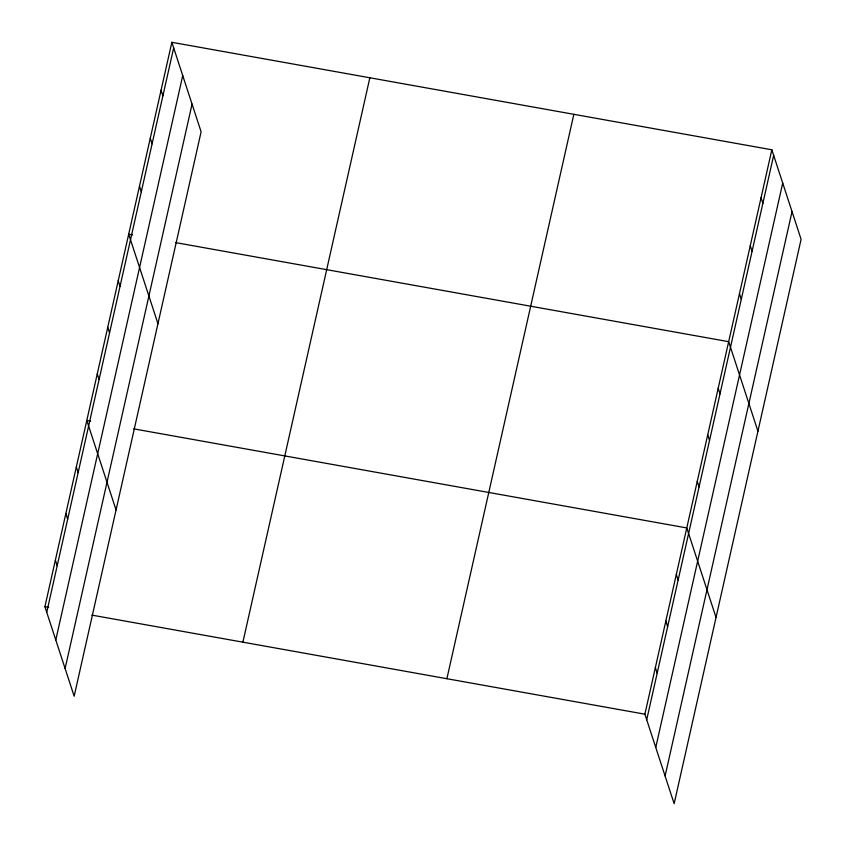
<?xml version="1.0" encoding="UTF-8"?>
<svg xmlns="http://www.w3.org/2000/svg" width="846" height="846" viewBox="0 0 846 846"><rect width="100%" height="100%" fill="white"/><g stroke="black" fill="none" stroke-linecap="round" stroke-linejoin="round"><path stroke-width="1.27" d="M171.854 42.3L201.115 131.817L74.162 696.216L44.901 606.698L171.854 42.3L771.838 149.784L801.099 239.302L674.146 803.7L644.885 714.183L771.838 149.784M46.731 612.271L173.673 47.873M55.783 639.978L182.736 75.569M65.11 668.509L192.063 104.111M242.897 642.167L369.85 77.769M446.889 678.714L573.842 114.316M646.704 719.756L773.656 155.357M655.756 747.462L782.709 183.053M665.093 776.004L792.036 211.595M132.505 234.881L128.698 234.194L157.948 323.711M175.651 242.612L728.67 341.678L757.931 431.196M90.607 421.128L86.8 420.451L116.061 509.958M133.763 428.859L686.783 527.936L716.033 617.443M44.901 606.698L48.708 607.386M91.865 615.116L644.885 714.183M761.051 197.763L762.87 203.326M750.254 245.731L752.073 251.304M739.467 293.71L741.286 299.273M718.201 388.24L720.02 393.813M707.732 434.812L709.551 440.375M697.252 481.374L699.071 486.936M676.303 574.497L678.122 580.07M665.834 621.059L667.653 626.632M655.354 667.621L657.183 673.194M161.068 90.279L162.887 95.841M150.271 138.247L152.1 143.82M139.484 186.226L141.303 191.788M118.218 280.756L120.037 286.329M107.749 327.328L109.568 332.89M97.269 373.89L99.098 379.452M76.33 467.013L78.149 472.586M65.851 513.575L67.669 519.148M55.381 560.137L57.2 565.71"/></g></svg>
